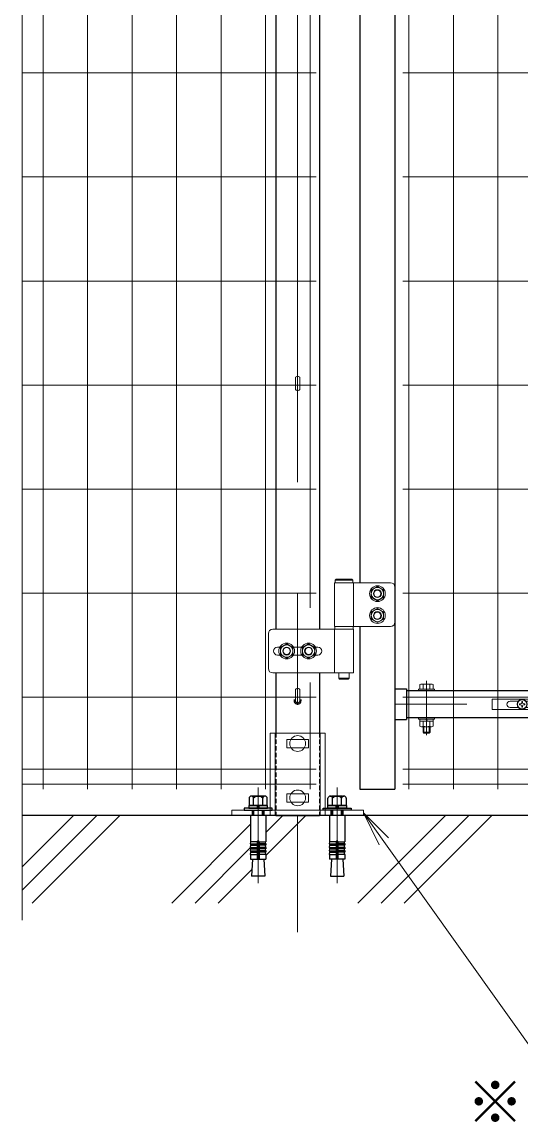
# Model space of a CAD drawing. Units: millimetres, scale not verified. Extents: x -6052 to 2348, y -2970 to 2970.
# Drawn here: x -3081 to -2512, y -957 to 298 of the extents above; entities that cross this region are included whole.
import ezdxf
from ezdxf.enums import TextEntityAlignment as Align

# ---------------------------------------------------------------- set-up
doc = ezdxf.new("R2010")
doc.units = ezdxf.units.MM
doc.header["$LTSCALE"] = 20
for name, pattern in [('DASHED', [7.5, 6, -1.5]), ('USER1', [50.8, 31.75, -6.35, 6.35, -6.35]), ('USER3', [0.375, 0.25, -0.125])]:
    doc.linetypes.add(name, pattern=pattern)
for name, color, linetype, lineweight in [('0-2_D-STR-TXT', 7, 'Continuous', 13), ('0-3_D-STR1', 1, 'Continuous', 25), ('0-4_D-BMK', 2, 'USER1', 13), ('0-5_D-STR-DIM', 7, 'Continuous', 13), ('0-7_D-STR3', 3, 'Continuous', 13), ('0-8_D-STR2', 7, 'Continuous', 13), ('0-A_D-DCR-HCH', 7, 'Continuous', 13), ('0-B_D-BGD', 7, 'Continuous', 25)]:
    doc.layers.add(name, color=color, linetype=linetype, lineweight=lineweight)
doc.styles.add('ＭＳ ゴシック', font='')
doc.styles.get('ＭＳ ゴシック').set_extended_font_data('MS Gothic')

# ---------------------------------------------------------------- blocks, each defined once
blk = doc.blocks.new('A$C1aa64d16')
at = {"layer": '0-7_D-STR3'}
for p, q in [((-679.7, 120), (590.3, 120)), ((-679.7, -120), (-679.7, 120)), ((-274.7, 70), (-91.2, 70)), ((-37.1, 8.4), (-63, 7.9)), ((-63, 7.9), (-63, -7.9)), ((-7.9, 63), (-8.4, 37.1)), ((-7.9, 63), (7.9, 63)), ((7.9, 63), (8.4, 37.1)), ((37.1, 8.4), (63, 7.9)), ((63, 7.9), (63, -7.9)), ((91.2, 70), (185.3, 70)), ((-274.7, -70), (-91.2, -70)), ((-37.1, -8.4), (-63, -7.9)), ((-7.9, -63), (-8.4, -37.1)), ((37.1, -8.4), (63, -7.9)), ((91.2, -70), (185.3, -70))]:
    blk.add_line(p, q, dxfattribs=at)
for points in [[(-679.7, -120), (590.3, -120), (590.3, 120)], [(-7.9, -63), (7.9, -63), (8.4, -37.1)]]:
    blk.add_lwpolyline(points, dxfattribs=at)
for radius in [115, 105]:
    blk.add_circle((0, 0), radius, dxfattribs=at)
for centre, radius, start, end in [((-274.7, 0), 70, 90, 270), ((-38.1, 38.1), 29.8, 270, 0), ((38.1, 38.1), 29.8, 180, 270), ((185.3, 0), 70, 270, 90), ((-38.1, -38.1), 29.8, 0, 90), ((38.1, -38.1), 29.8, 90, 180)]:
    blk.add_arc(centre, radius, start, end, dxfattribs=at)

msp = doc.modelspace()

# ---------------------------------------------------------------- linework, layer by layer
at = {"layer": '0-2_D-STR-TXT'}
msp.add_line((-2673.93, -640.43), (-2691.75, -604.01), dxfattribs=at)
msp.add_lwpolyline([(-2663.08, -632.68), (-2691.75, -604.01), (-2668.5, -636.56), (-2488.46, -888.62), (-1713.62, -888.62), (-1706.42, -888.62)], dxfattribs=at)
at = {"layer": '0-3_D-STR1'}
for p, q in [((-2655.75, 1307.99), (-2655.75, -577.01)), ((-2695.75, 1220.01), (-2695.75, -341.51)), ((-2791.75, 1166.99), (-2791.75, -394.51)), ((-2741.75, 1166.99), (-2741.75, -394.51)), ((-2695.75, -391.51), (-2695.75, -577.01)), ((-2791.75, -444.51), (-2791.75, -513.01)), ((-2741.75, -444.51), (-2741.75, -513.01)), ((-1824.75, -464.76), (-2642.75, -464.76)), ((-2655.75, -497.76), (-2642.75, -497.76)), ((-1824.75, -495.76), (-2642.75, -495.76)), ((-2695.75, -577.01), (-2655.75, -577.01)), ((-2791.75, -607.01), (-2741.75, -607.01))]:
    msp.add_line(p, q, dxfattribs=at)
at = {"layer": '0-3_D-STR1', "linetype": 'USER3'}
for p, q in [((-2791.75, -513.01), (-2791.75, -607.01)), ((-2741.75, -513.01), (-2741.75, -607.01))]:
    msp.add_line(p, q, dxfattribs=at)
at = {"layer": '0-3_D-STR1'}
msp.add_lwpolyline([(-2655.75, -462.76), (-2642.75, -462.76), (-2642.75, -497.76)], dxfattribs=at)
msp.add_arc((-2766.76, -476.03), 4, 162.5424, 17.4576, dxfattribs=at)
at = {"layer": '0-4_D-BMK'}
for p, q in [((-2766.75, 1424.07), (-2766.75, -740.13)), ((-2619.75, -515.61), (-2619.75, -453.52)), ((-1811.75, -480.26), (-2655.75, -480.26)), ((-2811.75, -575.1), (-2811.75, -684.1)), ((-2721.75, -575.1), (-2721.75, -684.1))]:
    msp.add_line(p, q, dxfattribs=at)
at = {"layer": '0-5_D-STR-DIM'}
msp.add_line((-3081.14, 1455.6), (-3081.14, -726.64), dxfattribs=at)
at = {"layer": '0-7_D-STR3'}
for p, q in [((-2769.35, -107.91), (-2769.35, -120.08)), ((-2764.15, -107.91), (-2764.15, -120.08)), ((-2722.96, -337.51), (-2723.96, -338.51)), ((-2723.96, -338.51), (-2723.96, -341.51)), ((-2722.96, -337.51), (-2704.96, -337.51)), ((-2704.96, -337.51), (-2703.96, -338.51)), ((-2724.76, -341.51), (-2660.76, -341.51)), ((-2724.76, -341.51), (-2724.76, -391.51)), ((-2723.96, -341.51), (-2703.96, -341.51)), ((-2703.16, -341.51), (-2703.16, -391.51)), ((-2655.76, -346.51), (-2655.76, -386.51)), ((-2800.16, -399.51), (-2800.16, -439.51)), ((-2703.16, -394.51), (-2795.16, -394.51)), ((-2660.76, -391.51), (-2724.76, -391.51)), ((-2724.76, -394.51), (-2724.76, -444.51)), ((-2724.46, -391.51), (-2724.46, -394.51)), ((-2703.46, -391.51), (-2724.46, -391.51)), ((-2703.46, -394.51), (-2724.46, -394.51)), ((-2703.46, -391.51), (-2703.46, -394.51)), ((-2703.16, -394.51), (-2703.16, -444.51)), ((-2794.26, -419.51), (-2794.06, -419.51)), ((-2787.05, -415.01), (-2789.76, -415.01)), ((-2787.05, -424.01), (-2789.76, -424.01)), ((-2762.05, -415.01), (-2771.46, -415.01)), ((-2762.05, -424.01), (-2771.46, -424.01)), ((-2743.76, -415.01), (-2746.46, -415.01)), ((-2743.76, -424.01), (-2746.46, -424.01)), ((-2739.26, -419.51), (-2739.06, -419.51)), ((-2795.16, -444.51), (-2703.16, -444.51)), ((-2719.96, -444.51), (-2719.96, -450.51)), ((-2719.96, -450.51), (-2707.96, -450.51)), ((-2718.96, -451.51), (-2719.96, -450.51)), ((-2718.96, -451.51), (-2708.96, -451.51)), ((-2708.96, -451.51), (-2707.96, -450.51)), ((-2707.96, -444.51), (-2707.96, -450.51)), ((-2769.35, -463.84), (-2769.35, -476.01)), ((-2764.15, -463.84), (-2764.15, -476.01)), ((-2628.75, -463.16), (-2628.75, -464.76)), ((-2628.75, -463.16), (-2610.75, -463.16)), ((-2627.25, -463.16), (-2627.25, -457.71)), ((-2612.25, -463.16), (-2627.25, -463.16)), ((-2614.13, -457.16), (-2625.38, -457.16)), ((-2623.5, -463.16), (-2623.5, -457.71)), ((-2616, -463.16), (-2616, -457.71)), ((-2612.25, -463.16), (-2612.25, -457.71)), ((-2610.75, -463.16), (-2610.75, -464.76)), ((-2628.75, -464.76), (-2610.75, -464.76)), ((-2628.75, -495.76), (-2628.75, -497.36)), ((-2628.75, -495.76), (-2610.75, -495.76)), ((-2628.75, -497.36), (-2610.75, -497.36)), ((-2627.25, -499.36), (-2627.25, -505.31)), ((-2623.5, -499.36), (-2623.5, -505.31)), ((-2619.38, -499.36), (-2620.53, -497.36)), ((-2618.68, -499.36), (-2619.84, -497.36)), ((-2616, -499.36), (-2616, -505.31)), ((-2612.25, -499.36), (-2612.25, -505.31)), ((-2610.75, -495.76), (-2610.75, -497.36)), ((-2735.25, -513.01), (-2735.25, -601.01)), ((-2625.38, -505.86), (-2614.13, -505.86)), ((-2623.75, -512.16), (-2623.75, -505.86)), ((-2623.75, -512.16), (-2622.75, -513.16)), ((-2623.75, -512.16), (-2615.75, -512.16)), ((-2622.75, -513.16), (-2622.75, -505.86)), ((-2616.75, -513.16), (-2622.75, -513.16)), ((-2616.75, -513.16), (-2616.75, -505.86)), ((-2616.75, -513.16), (-2615.75, -512.16)), ((-2615.75, -512.16), (-2615.75, -505.86)), ((-2754.26, -520.26), (-2779.27, -520.26)), ((-2779.27, -520.26), (-2779.27, -529.76)), ((-2754.27, -520.26), (-2754.27, -529.76)), ((-2754.27, -529.76), (-2779.26, -529.76)), ((-2754.26, -582.26), (-2779.27, -582.26)), ((-2779.27, -582.26), (-2779.27, -591.76)), ((-2754.27, -582.26), (-2754.27, -591.76)), ((-2841.75, -601.01), (-2841.75, -607.01)), ((-2841.75, -601.01), (-2691.75, -601.01)), ((-2754.27, -591.76), (-2779.26, -591.76)), ((-2691.75, -601.01), (-2691.75, -607.01)), ((-2841.75, -607.01), (-2691.75, -607.01)), ((-2820.4, -607.01), (-2803.1, -607.01)), ((-2713.1, -607.01), (-2730.4, -607.01))]:
    msp.add_line(p, q, dxfattribs=at)
at = {"layer": '0-7_D-STR3', "linetype": 'DASHED'}
for p, q in [((-2792.25, -513.01), (-2792.25, -607.01)), ((-2741.25, -513.01), (-2741.25, -607.01)), ((-2818.75, -601.01), (-2818.75, -607.01)), ((-2804.75, -601.01), (-2804.75, -607.01)), ((-2798.25, -601.01), (-2798.25, -607.01)), ((-2735.25, -601.01), (-2735.25, -607.01)), ((-2728.75, -601.01), (-2728.75, -607.01)), ((-2714.75, -601.01), (-2714.75, -607.01))]:
    msp.add_line(p, q, dxfattribs=at)
at = {"layer": '0-7_D-STR3', "lineweight": 25}
for p, q in [((-2822.15, -587.41), (-2822.15, -595.71)), ((-2803.96, -584.91), (-2819.55, -584.91)), ((-2817.75, -584.91), (-2805.75, -584.91)), ((-2816.95, -595.71), (-2816.95, -587.41)), ((-2806.56, -595.71), (-2806.56, -587.41)), ((-2801.36, -595.71), (-2801.36, -587.41)), ((-2732.14, -595.71), (-2732.14, -587.41)), ((-2729.55, -584.91), (-2713.96, -584.91)), ((-2715.75, -584.91), (-2727.75, -584.91)), ((-2726.95, -595.71), (-2726.95, -587.41)), ((-2716.56, -595.71), (-2716.56, -587.41)), ((-2711.36, -587.41), (-2711.36, -595.71)), ((-2827.75, -598.71), (-2827.75, -601.01)), ((-2795.75, -598.71), (-2827.75, -598.71)), ((-2827.75, -601.01), (-2795.75, -601.01)), ((-2801, -595.71), (-2822.5, -595.71)), ((-2822.5, -595.71), (-2822.5, -598.71)), ((-2822.5, -598.71), (-2801, -598.71)), ((-2822.15, -595.71), (-2801.36, -595.71)), ((-2817.75, -601.01), (-2817.75, -607.01)), ((-2816.67, -607.01), (-2816.67, -601.01)), ((-2813.25, -595.71), (-2812.45, -598.71)), ((-2810.25, -598.71), (-2811.06, -595.71)), ((-2806.83, -607.01), (-2806.83, -601.01)), ((-2805.75, -607.01), (-2805.75, -601.01)), ((-2801, -598.71), (-2801, -595.71)), ((-2795.75, -601.01), (-2795.75, -598.71)), ((-2737.75, -601.01), (-2737.75, -598.71)), ((-2737.75, -598.71), (-2705.75, -598.71)), ((-2705.75, -601.01), (-2737.75, -601.01)), ((-2732.5, -595.71), (-2711, -595.71)), ((-2732.5, -598.71), (-2732.5, -595.71)), ((-2711, -598.71), (-2732.5, -598.71)), ((-2711.36, -595.71), (-2732.14, -595.71)), ((-2727.75, -607.01), (-2727.75, -601.01)), ((-2726.67, -607.01), (-2726.67, -601.01)), ((-2723.25, -598.71), (-2722.45, -595.71)), ((-2720.25, -595.71), (-2721.06, -598.71)), ((-2716.83, -607.01), (-2716.83, -601.01)), ((-2715.75, -601.01), (-2715.75, -607.01)), ((-2711, -595.71), (-2711, -598.71)), ((-2705.75, -598.71), (-2705.75, -601.01)), ((-2820.4, -607.01), (-2820.4, -637.05)), ((-2803.1, -607.01), (-2803.1, -637.05)), ((-2730.4, -607.01), (-2730.4, -637.05)), ((-2713.1, -607.01), (-2713.1, -637.05)), ((-2812.75, -637.05), (-2820.4, -637.05)), ((-2820.4, -639.55), (-2819.97, -637.09)), ((-2820.4, -639.55), (-2812.75, -639.55)), ((-2820.4, -639.55), (-2820.4, -641.05)), ((-2812.75, -637.05), (-2812.75, -657.01)), ((-2810.75, -637.05), (-2803.1, -637.05)), ((-2810.75, -637.05), (-2810.75, -657.01)), ((-2803.1, -639.55), (-2810.75, -639.55)), ((-2803.1, -639.55), (-2803.54, -637.09)), ((-2803.1, -639.55), (-2803.1, -641.05)), ((-2722.75, -637.05), (-2730.4, -637.05)), ((-2730.4, -639.55), (-2729.97, -637.09)), ((-2730.4, -639.55), (-2722.75, -639.55)), ((-2730.4, -639.55), (-2730.4, -641.05)), ((-2722.75, -637.05), (-2722.75, -657.01)), ((-2720.75, -637.05), (-2720.75, -657.01)), ((-2720.75, -637.05), (-2713.1, -637.05)), ((-2713.1, -639.55), (-2720.75, -639.55)), ((-2713.1, -639.55), (-2713.54, -637.09)), ((-2713.1, -639.55), (-2713.1, -641.05)), ((-2820.4, -641.05), (-2812.75, -641.05)), ((-2820.4, -643.55), (-2819.97, -641.09)), ((-2820.4, -643.55), (-2812.75, -643.55)), ((-2820.4, -643.55), (-2820.4, -645.05)), ((-2820.4, -645.05), (-2812.75, -645.05)), ((-2820.4, -647.55), (-2819.97, -645.09)), ((-2820.4, -647.55), (-2812.75, -647.55)), ((-2820.4, -647.55), (-2820.4, -649.05)), ((-2820.4, -651.51), (-2819.97, -649.05)), ((-2820.4, -649.05), (-2812.75, -649.05)), ((-2820.4, -651.51), (-2812.75, -651.51)), ((-2820.4, -651.51), (-2820.4, -657.01)), ((-2803.1, -641.05), (-2810.75, -641.05)), ((-2803.1, -643.55), (-2810.75, -643.55)), ((-2803.1, -645.05), (-2810.75, -645.05)), ((-2803.1, -647.55), (-2810.75, -647.55)), ((-2803.1, -649.05), (-2810.75, -649.05)), ((-2803.1, -651.51), (-2810.75, -651.51)), ((-2803.1, -643.55), (-2803.54, -641.09)), ((-2803.1, -647.55), (-2803.54, -645.09)), ((-2803.1, -651.51), (-2803.54, -649.05)), ((-2803.1, -643.55), (-2803.1, -645.05)), ((-2803.1, -647.55), (-2803.1, -649.05)), ((-2803.1, -651.51), (-2803.1, -657.01)), ((-2730.4, -641.05), (-2722.75, -641.05)), ((-2730.4, -643.55), (-2729.97, -641.09)), ((-2730.4, -643.55), (-2722.75, -643.55)), ((-2730.4, -643.55), (-2730.4, -645.05)), ((-2730.4, -645.05), (-2722.75, -645.05)), ((-2730.4, -647.55), (-2729.97, -645.09)), ((-2730.4, -647.55), (-2722.75, -647.55)), ((-2730.4, -647.55), (-2730.4, -649.05)), ((-2730.4, -649.05), (-2722.75, -649.05)), ((-2730.4, -651.51), (-2729.97, -649.05)), ((-2730.4, -651.51), (-2722.75, -651.51)), ((-2730.4, -651.51), (-2730.4, -657.01)), ((-2713.1, -641.05), (-2720.75, -641.05)), ((-2713.1, -643.55), (-2720.75, -643.55)), ((-2713.1, -645.05), (-2720.75, -645.05)), ((-2713.1, -647.55), (-2720.75, -647.55)), ((-2713.1, -649.05), (-2720.75, -649.05)), ((-2713.1, -651.51), (-2720.75, -651.51)), ((-2713.1, -643.55), (-2713.54, -641.09)), ((-2713.1, -647.55), (-2713.54, -645.09)), ((-2713.1, -651.51), (-2713.54, -649.05)), ((-2713.1, -643.55), (-2713.1, -645.05)), ((-2713.1, -647.55), (-2713.1, -649.05)), ((-2713.1, -651.51), (-2713.1, -657.01)), ((-2820.4, -657.01), (-2803.1, -657.01)), ((-2818.25, -657.01), (-2819.33, -676.11)), ((-2805.26, -657.01), (-2804.18, -676.11)), ((-2713.1, -657.01), (-2730.4, -657.01)), ((-2728.25, -657.01), (-2729.33, -676.11)), ((-2715.26, -657.01), (-2714.17, -676.11)), ((-2804.18, -676.11), (-2819.33, -676.11)), ((-2729.33, -676.11), (-2714.17, -676.11))]:
    msp.add_line(p, q, dxfattribs=at)
at = {"layer": '0-7_D-STR3'}
for points in [[(-2723.96, -338.51), (-2703.96, -338.51), (-2703.96, -341.51)], [(-2612.05, -499.36), (-2627.45, -499.36), (-2627.45, -497.36)], [(-2612.05, -499.36), (-2612.05, -497.36), (-2627.45, -497.36)], [(-2735.25, -513.01), (-2798.25, -513.01), (-2798.25, -601.01)]]:
    msp.add_lwpolyline(points, dxfattribs=at)
for points in [[(-2675.75, -345.91), (-2668.74, -349.96), (-2668.74, -358.06), (-2675.75, -362.11), (-2682.77, -358.06), (-2682.77, -349.96)], [(-2675.75, -370.91), (-2668.74, -374.96), (-2668.74, -383.06), (-2675.75, -387.11), (-2682.77, -383.06), (-2682.77, -374.96)], [(-2779.26, -411.41), (-2772.24, -415.46), (-2772.24, -423.56), (-2779.26, -427.61), (-2786.27, -423.56), (-2786.27, -415.46)], [(-2754.26, -411.41), (-2747.24, -415.46), (-2747.24, -423.56), (-2754.26, -427.61), (-2761.27, -423.56), (-2761.27, -415.46)]]:
    msp.add_lwpolyline(points, close=True, dxfattribs=at)
for centre, radius in [((-2675.75, -354.01), 9), ((-2675.75, -354.01), 7.03), ((-2675.75, -354.01), 4.5), ((-2675.75, -354.01), 4), ((-2675.75, -379.01), 9), ((-2675.75, -379.01), 7.03), ((-2675.75, -379.01), 4.5), ((-2675.75, -379.01), 4), ((-2779.26, -419.51), 9), ((-2779.26, -419.51), 7.03), ((-2754.26, -419.51), 9), ((-2754.26, -419.51), 7.03), ((-2779.26, -419.51), 4.5), ((-2779.26, -419.51), 4), ((-2754.26, -419.51), 4.5), ((-2754.26, -419.51), 4), ((-2766.76, -525.01), 9), ((-2766.75, -587.01), 9)]:
    msp.add_circle(centre, radius, dxfattribs=at)
for centre, radius, start, end in [((-2766.75, -120.08), 2.6, 180, 0), ((-2660.76, -346.51), 5, 0, 90), ((-2660.76, -386.51), 5, 270, 0), ((-2795.16, -399.51), 5, 90, 180), ((-2789.76, -419.51), 4.5, 90, 180), ((-2789.76, -419.51), 4.5, 180, 270), ((-2743.76, -419.51), 4.5, 0, 90), ((-2743.76, -419.51), 4.5, 270, 0), ((-2795.16, -439.51), 5, 180, 270), ((-2625.38, -460.61), 3.46, 57.13278, 122.86722), ((-2619.75, -470.15), 12.99, 73.22135, 106.77865), ((-2614.13, -460.61), 3.46, 57.13278, 122.86722), ((-2766.75, -476.01), 2.6, 180, 0), ((-2625.38, -502.41), 3.46, 237.13278, 302.86722), ((-2619.75, -492.87), 12.99, 253.22135, 286.77865), ((-2614.13, -502.41), 3.46, 237.13278, 302.86722)]:
    msp.add_arc(centre, radius, start, end, dxfattribs=at)
at = {"layer": '0-7_D-STR3', "lineweight": 25}
for centre, radius, start, end in [((-2819.55, -587.51), 2.6, 2.20423, 177.79577), ((-2811.75, -591.56), 6.65, 38.61324, 141.38676), ((-2803.96, -587.51), 2.6, 2.20423, 177.79577), ((-2729.55, -587.51), 2.6, 2.20423, 177.79577), ((-2721.75, -591.56), 6.65, 38.61324, 141.38676), ((-2713.96, -587.51), 2.6, 2.20423, 177.79577), ((-2811.75, -637.05), 1, 0, 180), ((-2721.75, -637.05), 1, 0, 180)]:
    msp.add_arc(centre, radius, start, end, dxfattribs=at)
at = {"layer": '0-7_D-STR3'}
for centre in [(-2766.75, -107.93), (-2766.75, -463.86)]:
    msp.add_ellipse(centre, major_axis=(-2.6, 0), ratio=0.649974, start_param=3.1415927, end_param=6.2831853, dxfattribs=at)
at = {"layer": '0-8_D-STR2'}
for p, q in [((-3057.17, 1392.99), (-3057.17, -577.01)), ((-3006.4, 1392.99), (-3006.4, -577.01)), ((-2955.63, 1392.99), (-2955.63, -577.01)), ((-2904.86, 1392.99), (-2904.86, -577.01)), ((-2854.09, 1392.99), (-2854.09, -577.01)), ((-2803.32, 1392.99), (-2803.32, -577.01)), ((-2639.91, 1392.99), (-2639.91, -577.01)), ((-2589.14, 1392.99), (-2589.14, -577.01)), ((-2538.37, 1392.99), (-2538.37, -577.01)), ((-2752.55, 1147.15), (-2752.55, -370.17)), ((-2745.55, 239.85), (-3081.14, 239.85)), ((-2646.91, 239.85), (-1820.59, 239.85)), ((-2745.55, 121.2), (-3081.14, 121.2)), ((-2646.91, 121.2), (-1820.59, 121.2)), ((-2745.55, 2.56), (-3081.14, 2.56)), ((-2646.91, 2.56), (-1820.59, 2.56)), ((-2745.55, -116.08), (-3081.14, -116.08)), ((-2646.91, -116.08), (-1820.59, -116.08)), ((-2745.55, -234.73), (-3081.14, -234.73)), ((-2646.91, -234.73), (-1820.59, -234.73)), ((-2745.55, -353.37), (-3081.14, -353.37)), ((-2646.91, -353.37), (-1820.59, -353.37)), ((-2752.55, -455.23), (-2752.55, -577.01)), ((-2745.55, -472.01), (-3081.14, -472.01)), ((-2646.91, -472.01), (-1820.59, -472.01)), ((-2745.55, -554.16), (-3081.14, -554.16)), ((-2646.91, -554.16), (-1820.59, -554.16)), ((-2745.55, -571.16), (-3081.14, -571.16)), ((-2646.91, -571.16), (-1820.59, -571.16))]:
    msp.add_line(p, q, dxfattribs=at)
at = {"layer": '0-A_D-DCR-HCH'}
for p, q in [((-3081.14, -692.24), (-2995.91, -607.01)), ((-3081.14, -665.73), (-3022.43, -607.01)), ((-3069.39, -707.01), (-2969.39, -607.01)), ((-2803.11, -652.86), (-2757.26, -607.01)), ((-2803.11, -626.34), (-2783.78, -607.01)), ((-2698.16, -707.01), (-2598.16, -607.01)), ((-2671.64, -707.01), (-2571.65, -607.01)), ((-2645.13, -707.01), (-2545.13, -607.01)), ((-2910.29, -707.01), (-2820.41, -617.12)), ((-2883.78, -707.01), (-2820.43, -643.66)), ((-2857.26, -707.01), (-2818.91, -668.66))]:
    msp.add_line(p, q, dxfattribs=at)
at = {"layer": '0-B_D-BGD'}
msp.add_line((-1797.75, -607.01), (-3081.14, -607.01), dxfattribs=at)

# ---------------------------------------------------------------- block references
at = {"layer": '0-5_D-STR-DIM', "xscale": 0.05, "yscale": 0.05}
msp.add_blockref('A$C1aa64d16', (-2510.75, -480.26), dxfattribs=at)

# ---------------------------------------------------------------- texts
at = {"layer": '0-2_D-STR-TXT', "style": 'ＭＳ ゴシック'}
msp.add_text('※', height=48.09, dxfattribs=at).set_placement((-2574.22, -972.4), align=Align.BOTTOM_LEFT)

doc.saveas('drawing.dxf')
